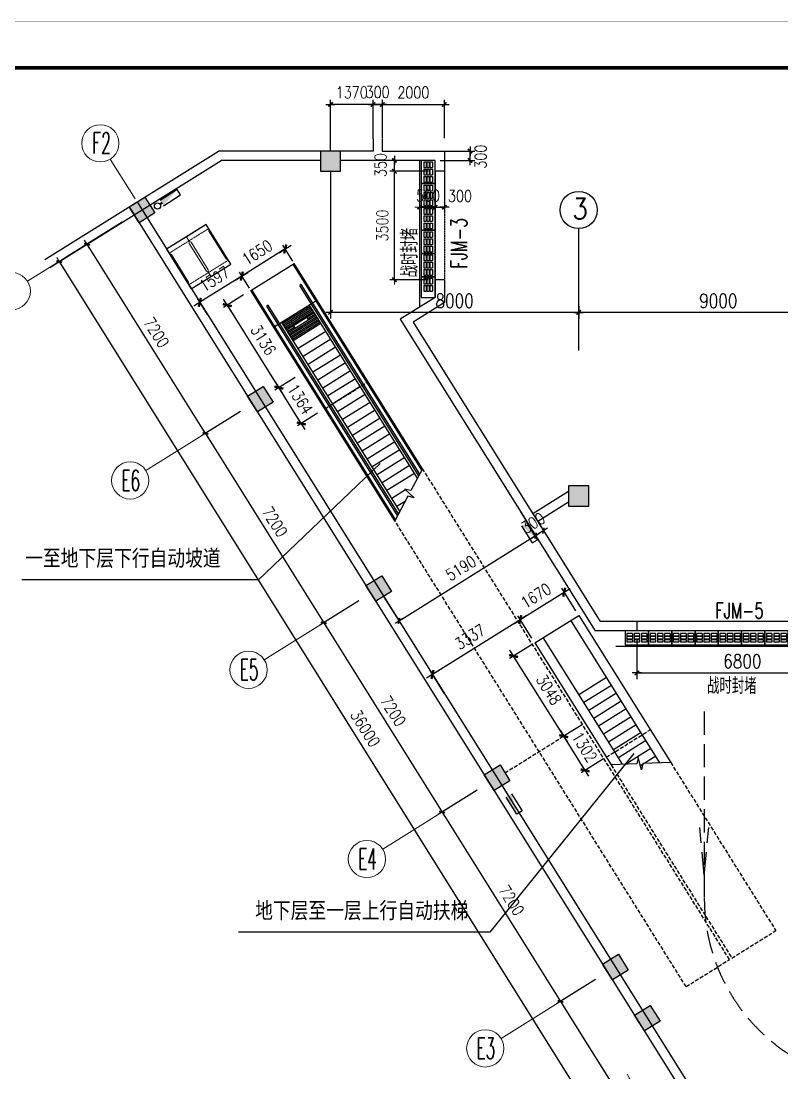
# Model space of a CAD drawing. Extents: x 953929 to 1132291, y -67290 to 107124.
# Drawn here: x 974168 to 998695, y 73196 to 107124 of the extents above; entities that cross this region are included whole.
import ezdxf
from ezdxf.enums import TextEntityAlignment as Align

# ---------------------------------------------------------------- set-up
doc = ezdxf.new("R2010")
doc.units = 0
doc.header["$MEASUREMENT"] = 0
doc.linetypes.add('DASH', pattern=[0.35, 0.25, -0.1])
doc.layers.get('0').update_dxf_attribs({"linetype": 'CONTINUOUS'})
doc.layers.get('DEFPOINTS').update_dxf_attribs({"linetype": 'CONTINUOUS'})
doc.layers.add('AXIS', color=3, linetype='CONTINUOUS', lineweight=9)
for name, color, linetype in [('BALCONY', 6, 'CONTINUOUS'), ('COLUMN', 4, 'CONTINUOUS'), ('DIM', 7, 'CONTINUOUS'), ('PUB_TEXT', 7, 'CONTINUOUS'), ('SOLID_HATCH', 40, 'CONTINUOUS'), ('TC', 8, 'CONTINUOUS'), ('WALL', 1, 'CONTINUOUS'), ('WINDOW', 254, 'CONTINUOUS'), ('WINDOWS', 4, 'CONTINUOUS')]:
    doc.layers.add(name, color=color, linetype=linetype)
doc.styles.add('COMPLEX', font='COMPLEX.shx')
doc.styles.add('DIM_FONT', font='SIMPLEX.shx', dxfattribs={"width": 0.8})
doc.styles.add('H1', font='SimSun.ttf')
doc.styles.get("Standard").update_dxf_attribs({"font": 'txt.shx', "width": 0.8, "height": 525, "bigfont": 'h1.shx'})
doc.dimstyles.new('DIMN-200', dxfattribs={"dimtxt": 300, "dimasz": 1, "dimexe": 250, "dimexo": 0, "dimgap": 150, "dimtad": 1, "dimdec": 0, "dimdsep": 46, "dimtxsty": 'DIM_FONT', "dimblk": '_DIMX', "dimcen": 2.5, "dimclrd": 256, "dimclre": 256, "dimclrt": 4, "dimadec": 0, "dimazin": 0, "dimtfac": 1, "dimtdec": 0, "dimtix": 1, "dimtmove": 2, "dimatfit": 3, "dimldrblk": '_DIMX', "dimfxl": 0, "dimtolj": 1, "dimtzin": 0, "dimarcsym": 0})
doc.dimstyles.new('NORMAL', dxfattribs={"dimtxt": 450, "dimasz": 1, "dimexe": 150, "dimexo": 0, "dimgap": 150, "dimtad": 1, "dimdec": 0, "dimzin": 0, "dimdsep": 46, "dimtxsty": 'DIM_FONT', "dimblk1": '1', "dimblk2": '1', "dimsah": 1, "dimcen": 0, "dimclrd": 4, "dimclre": 4, "dimclrt": 4, "dimadec": 0, "dimazin": 0, "dimtfac": 1, "dimtdec": 0, "dimtmove": 0, "dimatfit": 3, "dimldrblk": '1', "dimfxl": 0, "dimtolj": 1, "dimtzin": 0, "dimarcsym": 0})
doc.dimstyles.get("Standard").update_dxf_attribs({"dimtxt": 375, "dimasz": 1, "dimexe": 150, "dimexo": 0, "dimgap": 200, "dimtad": 1, "dimdec": 0, "dimzin": 0, "dimdsep": 46, "dimtxsty": 'DIM_FONT', "dimblk1": '_DIMX', "dimblk2": '_DIMX', "dimsah": 1, "dimcen": 200, "dimclrd": 256, "dimclre": 256, "dimclrt": 4, "dimadec": 0, "dimazin": 0, "dimtfac": 1, "dimtdec": 0, "dimtix": 1, "dimtmove": 2, "dimatfit": 3, "dimldrblk": '_DIMX', "dimfxl": 0, "dimtolj": 1, "dimtzin": 0, "dimarcsym": 0})

# ---------------------------------------------------------------- blocks, each defined once
blk = doc.blocks.new('_DIMX')
blk.add_line((-150, 0), (150, 0))
at = {"const_width": 50}
blk.add_lwpolyline([(-70, -70), (70, 70)], dxfattribs=at)
blk = doc.blocks.new('*D26')
at = {"linetype": 'ByBlock'}
for p, q in [((977426, 100634), (976169, 99848)), ((980111, 93823), (976297, 99927)), ((981241, 94528), (979985, 93742))]:
    blk.add_line(p, q, dxfattribs=at)
at = {"layer": 'DEFPOINTS', "color": 0, "linetype": 'ByBlock'}
for p in [(977426, 100634), (976296, 99928), (981241, 94528)]:
    blk.add_point(p, dxfattribs=at)
at = {"linetype": 'ByBlock'}
for p, rotation in [((976296, 99928), 121.9999999999994), ((980112, 93822), 301.9999999999994)]:
    blk.add_blockref('_DIMX', p, dxfattribs=dict(at, rotation=rotation))
at = {"color": 4, "linetype": 'ByBlock', "insert": (978533, 97080), "char_height": 375, "attachment_point": 5, "rotation": 302, "style": 'DIM_FONT'}
blk.add_mtext('\\A1;7200', dxfattribs=at)
blk = doc.blocks.new('A$C4B905A97')
at = {"layer": 'BALCONY'}
for p, q in [((50, 365), (230, 365)), ((50, 285), (50, 365)), ((50, 310), (50, 340)), ((230, 285), (230, 365)), ((285, 365), (465, 365)), ((285, 285), (285, 365)), ((285, 310), (285, 340)), ((465, 285), (465, 365)), ((520, 285), (520, 365)), ((520, 365), (700, 365)), ((700, 285), (700, 365)), ((50, 285), (230, 285)), ((50, 185), (50, 265)), ((50, 265), (230, 265)), ((50, 210), (50, 240)), ((50, 185), (230, 185)), ((50, 165), (230, 165)), ((50, 165), (230, 165)), ((50, 85), (50, 165)), ((50, 110), (50, 140)), ((50, 85), (230, 85)), ((230, 185), (230, 265)), ((230, 85), (230, 165)), ((285, 285), (465, 285)), ((285, 185), (285, 265)), ((285, 265), (465, 265)), ((285, 210), (285, 240)), ((285, 185), (465, 185)), ((285, 165), (465, 165)), ((285, 165), (465, 165)), ((285, 85), (285, 165)), ((285, 110), (285, 140)), ((285, 85), (465, 85)), ((465, 185), (465, 265)), ((465, 85), (465, 165)), ((520, 285), (700, 285)), ((520, 265), (700, 265)), ((520, 185), (520, 265)), ((520, 185), (700, 185)), ((520, 85), (520, 165)), ((520, 165), (700, 165)), ((520, 165), (700, 165)), ((520, 85), (700, 85)), ((700, 185), (700, 265)), ((700, 85), (700, 165))]:
    blk.add_line(p, q, dxfattribs=at)
at = {"layer": 'WINDOW'}
blk.add_lwpolyline([(750, 0), (750, 450), (0, 450), (0, 0)], close=True, dxfattribs=at)
blk = doc.blocks.new('*D185')
at = {"linetype": 'ByBlock'}
for p, q in [((987514, 102279), (987514, 100970)), ((987814, 102279), (987814, 100970)), ((987513, 101120), (987512, 101120)), ((987514, 101120), (987814, 101120)), ((987514, 101120), (987814, 101120)), ((987815, 101120), (987816, 101120))]:
    blk.add_line(p, q, dxfattribs=at)
at = {"layer": 'DEFPOINTS', "color": 0, "linetype": 'ByBlock'}
for p in [(987514, 102279), (987814, 102279), (987814, 101120)]:
    blk.add_point(p, dxfattribs=at)
at = {"linetype": 'ByBlock'}
blk.add_blockref('_DIMX', (987514, 101120), dxfattribs=at)
at = {"linetype": 'ByBlock', "rotation": 180}
blk.add_blockref('_DIMX', (987814, 101120), dxfattribs=at)
at = {"color": 4, "linetype": 'ByBlock', "insert": (988316, 101480), "char_height": 375, "attachment_point": 5, "style": 'DIM_FONT'}
blk.add_mtext('\\A1;300', dxfattribs=at)
blk = doc.blocks.new('*D189')
at = {"linetype": 'ByBlock'}
for p, q in [((987289, 102629), (986053, 102629)), ((986203, 102630), (986203, 102631)), ((986203, 102279), (986203, 102629)), ((986203, 102279), (986203, 102629)), ((987289, 102279), (986053, 102279)), ((986203, 102278), (986203, 102277))]:
    blk.add_line(p, q, dxfattribs=at)
at = {"layer": 'DEFPOINTS', "color": 0, "linetype": 'ByBlock'}
for p in [(986203, 102629), (987289, 102629), (987289, 102279)]:
    blk.add_point(p, dxfattribs=at)
at = {"linetype": 'ByBlock'}
for p, rotation in [((986203, 102629), 270), ((986203, 102279), 90)]:
    blk.add_blockref('_DIMX', p, dxfattribs=dict(at, rotation=rotation))
at = {"color": 4, "linetype": 'ByBlock', "insert": (985757, 102479), "char_height": 375, "attachment_point": 5, "rotation": 90, "style": 'DIM_FONT'}
blk.add_mtext('\\A1;350', dxfattribs=at)
blk = doc.blocks.new('*D188')
at = {"linetype": 'ByBlock'}
for p, q in [((985814, 102929), (985814, 104169)), ((987814, 102929), (987814, 104169)), ((985815, 104019), (987813, 104019))]:
    blk.add_line(p, q, dxfattribs=at)
at = {"layer": 'DEFPOINTS', "color": 0, "linetype": 'ByBlock'}
for p in [(987814, 104019), (985814, 102929), (987814, 102929)]:
    blk.add_point(p, dxfattribs=at)
at = {"linetype": 'ByBlock', "rotation": 180}
blk.add_blockref('_DIMX', (985814, 104019), dxfattribs=at)
at = {"linetype": 'ByBlock'}
blk.add_blockref('_DIMX', (987814, 104019), dxfattribs=at)
at = {"color": 4, "linetype": 'ByBlock', "insert": (986814, 104406), "char_height": 375, "attachment_point": 5, "style": 'DIM_FONT'}
blk.add_mtext('\\A1;2000', dxfattribs=at)
blk = doc.blocks.new('*D187')
at = {"linetype": 'ByBlock'}
for p, q in [((985514, 103344), (985514, 104584)), ((985814, 103344), (985814, 104584)), ((985513, 104434), (985512, 104434)), ((985514, 104434), (985814, 104434)), ((985514, 104434), (985814, 104434)), ((985815, 104434), (985816, 104434))]:
    blk.add_line(p, q, dxfattribs=at)
at = {"layer": 'DEFPOINTS', "color": 0, "linetype": 'ByBlock'}
for p in [(985814, 104434), (985514, 103344), (985814, 103344)]:
    blk.add_point(p, dxfattribs=at)
at = {"linetype": 'ByBlock'}
blk.add_blockref('_DIMX', (985514, 104434), dxfattribs=at)
at = {"linetype": 'ByBlock', "rotation": 180}
blk.add_blockref('_DIMX', (985814, 104434), dxfattribs=at)
at = {"color": 4, "linetype": 'ByBlock', "insert": (985662, 104831), "char_height": 375, "attachment_point": 5, "style": 'DIM_FONT'}
blk.add_mtext('\\A1;300', dxfattribs=at)
blk = doc.blocks.new('*D198')
at = {"linetype": 'ByBlock'}
for p, q in [((987682, 102929), (988794, 102929)), ((988644, 102930), (988644, 102931)), ((988644, 102629), (988644, 102929)), ((988644, 102629), (988644, 102929)), ((987682, 102629), (988794, 102629)), ((988644, 102628), (988644, 102627))]:
    blk.add_line(p, q, dxfattribs=at)
at = {"layer": 'DEFPOINTS', "color": 0, "linetype": 'ByBlock'}
for p in [(987682, 102929), (988644, 102929), (987682, 102629)]:
    blk.add_point(p, dxfattribs=at)
at = {"linetype": 'ByBlock'}
for p, rotation in [((988644, 102929), 270), ((988644, 102629), 90)]:
    blk.add_blockref('_DIMX', p, dxfattribs=dict(at, rotation=rotation))
at = {"color": 4, "linetype": 'ByBlock', "insert": (988983, 102749), "char_height": 375, "attachment_point": 5, "rotation": 90, "style": 'DIM_FONT'}
blk.add_mtext('\\A1;300', dxfattribs=at)
blk = doc.blocks.new('1')
at = {"layer": 'DIM'}
for p, q in [((-150, 0), (150, 0)), ((0, -200), (0, 200))]:
    blk.add_line(p, q, dxfattribs=at)
at = {"layer": 'DIM', "const_width": 45}
blk.add_lwpolyline([(-71, -71), (71, 71)], dxfattribs=at)
blk = doc.blocks.new('*D192')
at = {"layer": 'DEFPOINTS', "color": 0}
for p in [(994019, 87180), (1000819, 87180), (1000819, 86098)]:
    blk.add_point(p, dxfattribs=at)
at = {"layer": 'DIM', "color": 4}
for p, q in [((994019, 87180), (994019, 85948)), ((1000819, 87180), (1000819, 85948)), ((994020, 86098), (1000818, 86098))]:
    blk.add_line(p, q, dxfattribs=at)
at = {"layer": 'DIM', "color": 4, "rotation": 180}
blk.add_blockref('1', (994019, 86098), dxfattribs=at)
at = {"layer": 'DIM', "color": 4}
blk.add_blockref('1', (1000819, 86098), dxfattribs=at)
at = {"layer": 'DIM', "color": 4, "insert": (997419, 86473), "char_height": 450, "attachment_point": 5, "style": 'DIM_FONT'}
blk.add_mtext('\\A1;6800', dxfattribs=at)
blk = doc.blocks.new('_fzh')
for p, q in [((-0.5, 0.5), (-0.5, -0.5)), ((0.5, 0.5), (-0.5, 0.5)), ((0.5, -0.5), (0.5, 0.5)), ((-0.5, -0.5), (0.5, -0.5))]:
    blk.add_line(p, q)
at = {"layer": 'SOLID_HATCH'}
blk.add_solid([(0.5, 0.5), (0.5, -0.5), (-0.5, 0.5), (-0.5, -0.5)], dxfattribs=at)
blk = doc.blocks.new('A$C48F76036')
at = {"layer": 'AXIS', "color": 6, "linetype": 'DASH'}
for p, q in [((0, 900), (1000, 900)), ((1000, 100), (0, 100))]:
    blk.add_line(p, q, dxfattribs=at)
at = {"layer": 'AXIS', "color": 6}
for points in [[(500, 0), (500, 100), (475, 150), (475, 850), (500, 900), (500, 1000), (0, 1000), (0, 900), (25, 850), (25, 150), (0, 100), (0, 0), (500, 0)], [(1000, 0), (1000, 100), (975, 150), (975, 850), (1000, 900), (1000, 1000), (500, 1000), (500, 900), (525, 850), (525, 150), (500, 100), (500, 0), (1000, 0)]]:
    blk.add_lwpolyline(points, close=True, dxfattribs=at)
at = {"layer": 'WINDOW'}
blk.add_lwpolyline([(0, 0), (1000, 0), (1000, 1000), (0, 1000)], close=True, dxfattribs=at)
blk = doc.blocks.new('*D200')
at = {"linetype": 'ByBlock'}
for p, q in [((986442, 97424), (987016, 96505)), ((982536, 93883), (986936, 96632)), ((982041, 94674), (982615, 93755))]:
    blk.add_line(p, q, dxfattribs=at)
at = {"layer": 'DEFPOINTS', "color": 0, "linetype": 'ByBlock'}
for p in [(986442, 97424), (986937, 96632), (982041, 94674)]:
    blk.add_point(p, dxfattribs=at)
at = {"linetype": 'ByBlock'}
for p, rotation in [((986937, 96632), 32.00000000000081), ((982535, 93882), 212.0000000000008)]:
    blk.add_blockref('_DIMX', p, dxfattribs=dict(at, rotation=rotation))
at = {"color": 4, "linetype": 'ByBlock', "insert": (984531, 95586), "char_height": 375, "attachment_point": 5, "rotation": 32, "style": 'DIM_FONT'}
blk.add_mtext('\\A1;5190', dxfattribs=at)
blk = doc.blocks.new('*D201')
at = {"linetype": 'ByBlock'}
for p, q in [((986803, 97413), (987271, 96664)), ((986548, 97254), (987016, 96505)), ((987191, 96791), (986937, 96632)), ((987192, 96792), (987193, 96792)), ((986936, 96632), (986935, 96631))]:
    blk.add_line(p, q, dxfattribs=at)
at = {"layer": 'DEFPOINTS', "color": 0, "linetype": 'ByBlock'}
for p in [(986803, 97413), (986548, 97254), (986937, 96632)]:
    blk.add_point(p, dxfattribs=at)
at = {"linetype": 'ByBlock'}
for p, rotation in [((986937, 96632), 31.99999999999801), ((987191, 96791), 211.999999999998)]:
    blk.add_blockref('_DIMX', p, dxfattribs=dict(at, rotation=rotation))
at = {"color": 4, "linetype": 'ByBlock', "insert": (986859, 97041), "char_height": 375, "attachment_point": 5, "rotation": 32, "style": 'DIM_FONT'}
blk.add_mtext('\\A1;300', dxfattribs=at)
blk = doc.blocks.new('*D202')
at = {"layer": 'DEFPOINTS', "color": 0}
for p in [(984144, 102279), (984144, 97727), (992144, 96498)]:
    blk.add_point(p, dxfattribs=at)
at = {"layer": 'DIM', "color": 4}
for p, q in [((984144, 102279), (984144, 97577)), ((992143, 97727), (984145, 97727)), ((992144, 96498), (992144, 97877))]:
    blk.add_line(p, q, dxfattribs=at)
at = {"layer": 'DIM', "color": 4, "rotation": 180}
blk.add_blockref('1', (984144, 97727), dxfattribs=at)
at = {"layer": 'DIM', "color": 4}
blk.add_blockref('1', (992144, 97727), dxfattribs=at)
at = {"layer": 'DIM', "color": 4, "insert": (988144, 98102), "char_height": 450, "attachment_point": 5, "style": 'DIM_FONT'}
blk.add_mtext('\\A1;8000', dxfattribs=at)
blk = doc.blocks.new('*D203')
at = {"linetype": 'ByBlock'}
for p, q in [((984144, 102929), (984144, 104584)), ((985514, 103329), (985514, 104584)), ((984143, 104434), (984142, 104434)), ((985514, 104434), (984144, 104434)), ((985515, 104434), (985516, 104434))]:
    blk.add_line(p, q, dxfattribs=at)
at = {"layer": 'DEFPOINTS', "color": 0, "linetype": 'ByBlock'}
for p in [(984144, 104434), (985514, 103329), (984144, 102929)]:
    blk.add_point(p, dxfattribs=at)
at = {"linetype": 'ByBlock'}
blk.add_blockref('_DIMX', (984144, 104434), dxfattribs=at)
at = {"linetype": 'ByBlock', "rotation": 180}
blk.add_blockref('_DIMX', (985514, 104434), dxfattribs=at)
at = {"color": 4, "linetype": 'ByBlock', "insert": (984829, 104821), "char_height": 375, "attachment_point": 5, "style": 'DIM_FONT'}
blk.add_mtext('\\A1;1370', dxfattribs=at)
blk = doc.blocks.new('*D204')
at = {"layer": 'DEFPOINTS', "color": 0}
for p in [(992144, 97727), (992144, 96498), (1001144, 96498)]:
    blk.add_point(p, dxfattribs=at)
at = {"layer": 'DIM', "color": 4}
for p, q in [((992144, 96498), (992144, 97877)), ((1001143, 97727), (992145, 97727)), ((1001144, 96498), (1001144, 97877))]:
    blk.add_line(p, q, dxfattribs=at)
at = {"layer": 'DIM', "color": 4, "rotation": 180}
blk.add_blockref('1', (992144, 97727), dxfattribs=at)
at = {"layer": 'DIM', "color": 4}
blk.add_blockref('1', (1001144, 97727), dxfattribs=at)
at = {"layer": 'DIM', "color": 4, "insert": (996644, 98102), "char_height": 450, "attachment_point": 5, "style": 'DIM_FONT'}
blk.add_mtext('\\A1;9000', dxfattribs=at)
blk = doc.blocks.new('*D228')
at = {"linetype": 'ByBlock'}
for p, q in [((983236, 95774), (982584, 95367)), ((982711, 95448), (982710, 95449)), ((983434, 94290), (982711, 95446)), ((983959, 94618), (983307, 94210)), ((983435, 94289), (983436, 94287))]:
    blk.add_line(p, q, dxfattribs=at)
at = {"layer": 'DEFPOINTS', "color": 0, "linetype": 'ByBlock'}
for p in [(983236, 95774), (982711, 95446), (983959, 94618)]:
    blk.add_point(p, dxfattribs=at)
at = {"linetype": 'ByBlock', "xscale": 1.5, "yscale": 1.5, "zscale": 1.5}
for p, rotation in [((982711, 95446), 301.9999999999928), ((983434, 94290), 121.9999999999928)]:
    blk.add_blockref('_DIMX', p, dxfattribs=dict(at, rotation=rotation))
at = {"color": 4, "linetype": 'ByBlock', "insert": (983401, 95073), "char_height": 375, "attachment_point": 5, "rotation": 302, "style": 'DIM_FONT'}
blk.add_mtext('\\A1;1364', dxfattribs=at)
blk = doc.blocks.new('*D229')
at = {"linetype": 'ByBlock'}
for p, q in [((981574, 98434), (980922, 98027)), ((982711, 95448), (981050, 98105)), ((983236, 95774), (982584, 95367))]:
    blk.add_line(p, q, dxfattribs=at)
at = {"layer": 'DEFPOINTS', "color": 0, "linetype": 'ByBlock'}
for p in [(981574, 98434), (981049, 98106), (983236, 95774)]:
    blk.add_point(p, dxfattribs=at)
at = {"linetype": 'ByBlock', "xscale": 1.5, "yscale": 1.5, "zscale": 1.5}
for p, rotation in [((981049, 98106), 121.9999999999998), ((982711, 95446), 301.9999999999998)]:
    blk.add_blockref('_DIMX', p, dxfattribs=dict(at, rotation=rotation))
at = {"color": 4, "linetype": 'ByBlock', "insert": (982209, 96981), "char_height": 375, "attachment_point": 5, "rotation": 302, "style": 'DIM_FONT'}
blk.add_mtext('\\A1;3136', dxfattribs=at)
blk = doc.blocks.new('*D230')
at = {"linetype": 'ByBlock'}
for p, q in [((992343, 84484), (991621, 84033)), ((991747, 84114), (991746, 84115)), ((992438, 83009), (991748, 84113)), ((993032, 83381), (992310, 82929)), ((992438, 83008), (992439, 83006))]:
    blk.add_line(p, q, dxfattribs=at)
at = {"layer": 'DEFPOINTS', "color": 0, "linetype": 'ByBlock'}
for p in [(992343, 84484), (991748, 84113), (993032, 83381)]:
    blk.add_point(p, dxfattribs=at)
at = {"linetype": 'ByBlock', "xscale": 1.5, "yscale": 1.5, "zscale": 1.5}
for p, rotation in [((991748, 84113), 302.0000000000006), ((992438, 83009), 122.0000000000007)]:
    blk.add_blockref('_DIMX', p, dxfattribs=dict(at, rotation=rotation))
at = {"color": 4, "linetype": 'ByBlock', "insert": (992421, 83766), "char_height": 375, "attachment_point": 5, "rotation": 302, "style": 'DIM_FONT'}
blk.add_mtext('\\A1;1302', dxfattribs=at)
blk = doc.blocks.new('*D231')
at = {"linetype": 'ByBlock'}
for p, q in [((990727, 87070), (990005, 86618)), ((991747, 84114), (990133, 86697)), ((992343, 84484), (991621, 84033))]:
    blk.add_line(p, q, dxfattribs=at)
at = {"layer": 'DEFPOINTS', "color": 0, "linetype": 'ByBlock'}
for p in [(990727, 87070), (990132, 86698), (992343, 84484)]:
    blk.add_point(p, dxfattribs=at)
at = {"linetype": 'ByBlock', "xscale": 1.5, "yscale": 1.5, "zscale": 1.5}
for p, rotation in [((990132, 86698), 122.000000000001), ((991748, 84113), 302.000000000001)]:
    blk.add_blockref('_DIMX', p, dxfattribs=dict(at, rotation=rotation))
at = {"color": 4, "linetype": 'ByBlock', "insert": (991269, 85611), "char_height": 375, "attachment_point": 5, "rotation": 302, "style": 'DIM_FONT'}
blk.add_mtext('\\A1;3048', dxfattribs=at)
blk = doc.blocks.new('*D518')
at = {"linetype": 'ByBlock'}
for p, q in [((981329, 98824), (979977, 97979)), ((981574, 98434), (981250, 98952)), ((980220, 97588), (979896, 98106))]:
    blk.add_line(p, q, dxfattribs=at)
at = {"layer": 'DEFPOINTS', "color": 0, "linetype": 'ByBlock'}
for p in [(981574, 98434), (979976, 97979), (980220, 97588)]:
    blk.add_point(p, dxfattribs=at)
at = {"linetype": 'ByBlock', "xscale": 1.5, "yscale": 1.5, "zscale": 1.5}
for p, rotation in [((981330, 98825), 32.00000000000149), ((979976, 97979), 212.0000000000015)]:
    blk.add_blockref('_DIMX', p, dxfattribs=dict(at, rotation=rotation))
at = {"color": 4, "linetype": 'ByBlock', "insert": (980447, 98730), "char_height": 375, "attachment_point": 5, "rotation": 32, "style": 'DIM_FONT'}
blk.add_mtext('\\A1;1597', dxfattribs=at)
blk = doc.blocks.new('*D519')
at = {"linetype": 'ByBlock'}
for p, q in [((982974, 99308), (982650, 99827)), ((982728, 99699), (981331, 98826)), ((981574, 98434), (981250, 98952))]:
    blk.add_line(p, q, dxfattribs=at)
at = {"layer": 'DEFPOINTS', "color": 0, "linetype": 'ByBlock'}
for p in [(982974, 99308), (981330, 98825), (981574, 98434)]:
    blk.add_point(p, dxfattribs=at)
at = {"linetype": 'ByBlock', "xscale": 1.5, "yscale": 1.5, "zscale": 1.5}
for p, rotation in [((982729, 99699), 32.00000000000532), ((981330, 98825), 212.0000000000053)]:
    blk.add_blockref('_DIMX', p, dxfattribs=dict(at, rotation=rotation))
at = {"color": 4, "linetype": 'ByBlock', "insert": (981824, 99591), "char_height": 375, "attachment_point": 5, "rotation": 32, "style": 'DIM_FONT'}
blk.add_mtext('\\A1;1650', dxfattribs=at)
blk = doc.blocks.new('*D520')
at = {"linetype": 'ByBlock'}
for p, q in [((990351, 87669), (987523, 85903)), ((990727, 87070), (990273, 87797)), ((987897, 85301), (987443, 86029))]:
    blk.add_line(p, q, dxfattribs=at)
at = {"layer": 'DEFPOINTS', "color": 0, "linetype": 'ByBlock'}
for p in [(990727, 87070), (987522, 85902), (987897, 85301)]:
    blk.add_point(p, dxfattribs=at)
at = {"linetype": 'ByBlock', "xscale": 1.5, "yscale": 1.5, "zscale": 1.5}
for p, rotation in [((990352, 87670), 31.9999999999998), ((987522, 85902), 211.9999999999998)]:
    blk.add_blockref('_DIMX', p, dxfattribs=dict(at, rotation=rotation))
at = {"color": 4, "linetype": 'ByBlock', "insert": (988732, 87115), "char_height": 375, "attachment_point": 5, "rotation": 32, "style": 'DIM_FONT'}
blk.add_mtext('\\A1;3337', dxfattribs=at)
blk = doc.blocks.new('*D521')
at = {"linetype": 'ByBlock'}
for p, q in [((990353, 87671), (991767, 88554)), ((992144, 87955), (991689, 88682)), ((990727, 87070), (990273, 87797))]:
    blk.add_line(p, q, dxfattribs=at)
at = {"layer": 'DEFPOINTS', "color": 0, "linetype": 'ByBlock'}
for p in [(991768, 88555), (992144, 87955), (990727, 87070)]:
    blk.add_point(p, dxfattribs=at)
at = {"linetype": 'ByBlock', "xscale": 1.5, "yscale": 1.5, "zscale": 1.5}
for p, rotation in [((991768, 88555), 31.99999999999834), ((990352, 87670), 211.9999999999983)]:
    blk.add_blockref('_DIMX', p, dxfattribs=dict(at, rotation=rotation))
at = {"color": 4, "linetype": 'ByBlock', "insert": (990855, 88441), "char_height": 375, "attachment_point": 5, "rotation": 32, "style": 'DIM_FONT'}
blk.add_mtext('\\A1;1670', dxfattribs=at)

msp = doc.modelspace()

# ---------------------------------------------------------------- hatches: boundary and pattern name
at = {"layer": 'COLUMN'}
for points in [[(977653.07, 101129.346), (977971.022, 100620.517), (978479.85, 100938.469), (978161.899, 101447.297)], [(977653.07, 101129.346), (977971.022, 100620.517), (978479.85, 100938.469), (978161.899, 101447.297)], [(977653.07, 101129.346), (977971.022, 100620.517), (978479.85, 100938.469), (978161.899, 101447.297)], [(981468.489, 95023.4), (981786.44, 94514.571), (982295.269, 94832.522), (981977.318, 95341.351)], [(985283.907, 88917.453), (985601.859, 88408.624), (986110.688, 88726.576), (985792.736, 89235.405)], [(989099.326, 82811.507), (989417.278, 82302.678), (989926.107, 82620.63), (989608.155, 83129.459)], [(992914.745, 76705.561), (993232.696, 76196.732), (993741.525, 76514.683), (993423.574, 77023.512)], [(992914.745, 76705.561), (993232.696, 76196.732), (993741.525, 76514.683), (993423.574, 77023.512)], [(992914.745, 76705.561), (993232.696, 76196.732), (993741.525, 76514.683), (993423.574, 77023.512)], [(993943.667, 75058.941), (994261.619, 74550.112), (994770.448, 74868.063), (994452.496, 75376.892)]]:
    msp.add_hatch(color=256, dxfattribs=at).paths.add_polyline_path(points)

# ---------------------------------------------------------------- linework, layer by layer
for points, const_width in [([(1132285.366, -19031.938), (953935.366, -19031.938), (953935.366, 107118.062), (1132285.366, 107118.062)], 12), ([(1130785.366, 105618.062), (1130785.366, -17531.938), (957685.366, -17531.938), (957685.366, 105618.062)], 120)]:
    msp.add_lwpolyline(points, close=True, dxfattribs=dict(const_width=const_width))
at = {"layer": 'AXIS'}
for p, q in [((977843.28, 101391.07), (977042.773, 102672.148)), ((977425.997, 100633.705), (974378.869, 98729.647)), ((981241.416, 94527.758), (978194.288, 92623.701)), ((985056.835, 88421.812), (982009.706, 86517.755)), ((988872.253, 82315.866), (985825.125, 80411.809)), ((992687.672, 76209.919), (989640.544, 74305.862))]:
    msp.add_line(p, q, dxfattribs=at)
for centre in [(976724.822, 103180.977), (973870.04, 98411.696), (977685.459, 92305.75), (981500.877, 86199.803), (985316.296, 80093.857), (989131.715, 73987.911)]:
    msp.add_circle(centre, 600, dxfattribs=at)
at = {"layer": 'BALCONY'}
for p, q in [((987148.554, 98829.176), (987148.554, 98649.176)), ((987148.554, 98829.176), (987228.554, 98829.176)), ((987173.554, 98829.176), (987203.554, 98829.176)), ((987228.554, 98829.176), (987228.554, 98649.176)), ((987228.554, 98829.176), (987228.554, 98649.176)), ((987248.554, 98829.176), (987248.554, 98649.176)), ((987248.554, 98829.176), (987328.554, 98829.176)), ((987273.554, 98829.176), (987303.554, 98829.176)), ((987328.554, 98829.176), (987328.554, 98649.176)), ((987348.554, 98829.176), (987348.554, 98649.176)), ((987348.554, 98829.176), (987428.554, 98829.176)), ((987373.554, 98829.176), (987403.554, 98829.176)), ((987428.554, 98829.176), (987428.554, 98649.176)), ((987148.554, 98649.176), (987228.554, 98649.176)), ((987148.554, 98594.176), (987148.554, 98414.176)), ((987148.554, 98594.176), (987228.554, 98594.176)), ((987148.554, 98414.176), (987228.554, 98414.176)), ((987173.554, 98594.176), (987203.554, 98594.176)), ((987228.554, 98594.176), (987228.554, 98414.176)), ((987228.554, 98594.176), (987228.554, 98414.176)), ((987248.554, 98649.176), (987328.554, 98649.176)), ((987248.554, 98594.176), (987248.554, 98414.176)), ((987248.554, 98594.176), (987328.554, 98594.176)), ((987248.554, 98414.176), (987328.554, 98414.176)), ((987273.554, 98594.176), (987303.554, 98594.176)), ((987328.554, 98594.176), (987328.554, 98414.176)), ((987348.554, 98649.176), (987428.554, 98649.176)), ((987348.554, 98594.176), (987348.554, 98414.176)), ((987348.554, 98594.176), (987428.554, 98594.176)), ((987348.554, 98414.176), (987428.554, 98414.176)), ((987373.554, 98594.176), (987403.554, 98594.176)), ((987428.554, 98594.176), (987428.554, 98414.176))]:
    msp.add_line(p, q, dxfattribs=at)
at = {"layer": 'COLUMN'}
for points in [[(978161.899, 101447.297), (978479.85, 100938.469), (977971.022, 100620.517), (977653.07, 101129.346)], [(978161.899, 101447.297), (978479.85, 100938.469), (977971.022, 100620.517), (977653.07, 101129.346)], [(978161.899, 101447.297), (978479.85, 100938.469), (977971.022, 100620.517), (977653.07, 101129.346)], [(981977.318, 95341.351), (982295.269, 94832.522), (981786.44, 94514.571), (981468.489, 95023.4)], [(985792.736, 89235.405), (986110.688, 88726.576), (985601.859, 88408.624), (985283.907, 88917.453)], [(989608.155, 83129.459), (989926.107, 82620.63), (989417.278, 82302.678), (989099.326, 82811.507)], [(993423.574, 77023.512), (993741.525, 76514.683), (993232.696, 76196.732), (992914.745, 76705.561)], [(993423.574, 77023.512), (993741.525, 76514.683), (993232.696, 76196.732), (992914.745, 76705.561)], [(993423.574, 77023.512), (993741.525, 76514.683), (993232.696, 76196.732), (992914.745, 76705.561)], [(994452.496, 75376.892), (994770.448, 74868.063), (994261.619, 74550.112), (993943.667, 75058.941)]]:
    msp.add_lwpolyline(points, close=True, dxfattribs=at)
at = {"layer": 'DIM'}
msp.add_line((992143.554, 96497.937), (992143.554, 100428.842), dxfattribs=at)
msp.add_circle((992143.554, 101028.842), 600, dxfattribs=at)
at = {"layer": 'TC'}
for p, q in [((979196.819, 101686.315), (978650.419, 101334.254)), ((978758.745, 101166.131), (979305.145, 101518.191)), ((979305.145, 101518.191), (979196.819, 101686.315)), ((990814.789, 90395.726), (990474.475, 90949.519)), ((990304.077, 90844.807), (990644.391, 90291.014)), ((990644.391, 90291.014), (990814.789, 90395.726)), ((989976.93, 82201.846), (990322.729, 81651.462)), ((990153.38, 81545.062), (989807.581, 82095.446)), ((990322.729, 81651.462), (990153.38, 81545.062))]:
    msp.add_line(p, q, dxfattribs=at)
at = {"layer": 'TC', "const_width": 70}
msp.add_lwpolyline([(978647.656, 101220.864), (978724.98, 101266.397)], dxfattribs=at)
at = {"layer": 'TC'}
msp.add_circle((978565.942, 101159.111), 100, dxfattribs=at)
for points in [[(979194.972, 101683.826), (978651.758, 101333.818), (978759.387, 101170.226)], [(990812.34, 90397.626), (990474.011, 90948.189), (990308.158, 90844.078)], [(990152.762, 81548.099), (989808.979, 82095.273), (989975.776, 82197.864)]]:
    msp.add_solid(points, dxfattribs=at)
at = {"layer": 'WALL'}
for p, q in [((985513.554, 103329.176), (985513.554, 102929.176)), ((985813.554, 103329.176), (985813.554, 102929.176)), ((974939.316, 99433.604), (980533.4, 102929.176)), ((983818.554, 102929.176), (980533.4, 102929.176)), ((985513.554, 102929.176), (984468.554, 102929.176)), ((985813.554, 102929.176), (987813.554, 102929.176)), ((987813.554, 102929.176), (987813.554, 102279.176)), ((975098.292, 99179.19), (980619.424, 102629.176)), ((983818.554, 102629.176), (980619.424, 102629.176)), ((985813.554, 102629.176), (984468.554, 102629.176)), ((987513.554, 102629.176), (985813.554, 102629.176)), ((987513.554, 102279.176), (987513.554, 102629.176)), ((987813.554, 102279.176), (987513.554, 102279.176)), ((977653.07, 101129.346), (997029.903, 70119.931)), ((977907.484, 101288.322), (997225.569, 70372.923)), ((987513.554, 98779.176), (987513.554, 98211.186)), ((987813.554, 98779.176), (987513.554, 98779.176)), ((987813.554, 98779.176), (987813.554, 98044.893)), ((987513.554, 98211.186), (986389.232, 97508.632)), ((987813.554, 98044.893), (986802.623, 97413.194)), ((986389.232, 97508.632), (992671.954, 87454.176)), ((986802.623, 97413.194), (990664.133, 91233.485)), ((991818.554, 91954.847), (990664.133, 91233.485)), ((991818.554, 91601.093), (990823.109, 90979.07)), ((990823.109, 90979.07), (992838.247, 87754.176)), ((994018.554, 87754.176), (992838.247, 87754.176)), ((994018.554, 87754.176), (994018.554, 87454.176)), ((994018.554, 87454.176), (992671.954, 87454.176))]:
    msp.add_line(p, q, dxfattribs=at)
at = {"layer": 'WINDOW'}
for p, q in [((987013.554, 102629.176), (987013.554, 97898.752)), ((1001168.554, 86954.176), (993338.142, 86954.176))]:
    msp.add_line(p, q, dxfattribs=at)
at = {"layer": 'WINDOW', "linetype": 'DASH'}
for p, q in [((1000818.554, 87754.176), (994018.554, 87754.176)), ((1001143.554, 87454.176), (994018.554, 87454.176)), ((1000818.554, 87454.176), (994868.554, 87454.176))]:
    msp.add_line(p, q, dxfattribs=at)
at = {"layer": 'WINDOW'}
msp.add_lwpolyline([(987063.554, 98211.176), (987513.554, 98211.176), (987513.554, 98879.176), (987063.554, 98879.176)], close=True, dxfattribs=at)
at = {"layer": 'WINDOWS', "linetype": 'DASH', "ltscale": 5}
for p, q in [((987513.554, 102279.176), (987513.554, 98779.176)), ((987813.554, 102279.176), (987813.554, 98779.176))]:
    msp.add_line(p, q, dxfattribs=at)
at = {"layer": 'WINDOWS'}
for p, q in [((981574.238, 98434.031), (982973.517, 99308.398)), ((987091.64, 92642.54), (982939.595, 99287.201)), ((987113.412, 92683.181), (982973.517, 99308.398)), ((986215.32, 91006.748), (981574.238, 98434.031)), ((986237.091, 91047.389), (981608.16, 98455.228)), ((983200.292, 98624.678), (983157.89, 98598.182)), ((986993.667, 92459.656), (983157.89, 98598.182)), ((987020.882, 92510.457), (983200.292, 98624.678)), ((983723.885, 98126.43), (982307.644, 97241.465)), ((982131.752, 97956.98), (982089.349, 97930.484)), ((986307.85, 91179.471), (982089.349, 97930.484)), ((986335.065, 91230.272), (982131.752, 97956.98)), ((983487.486, 97919.753), (982597.035, 97363.337)), ((983513.982, 97877.35), (982623.531, 97320.935)), ((983540.478, 97834.948), (982650.027, 97278.533)), ((983566.974, 97792.545), (982676.523, 97236.13)), ((983593.47, 97750.143), (982703.019, 97193.728)), ((986950.123, 92378.375), (983460.99, 97962.155)), ((986378.609, 91311.554), (982570.539, 97405.74)), ((983619.965, 97707.741), (982729.515, 97151.325)), ((983672.957, 97622.936), (982782.507, 97066.521)), ((983699.453, 97580.533), (982809.003, 97024.118)), ((983725.949, 97538.131), (982835.499, 96981.716)), ((983752.445, 97495.729), (982861.995, 96939.313)), ((983778.941, 97453.326), (982888.491, 96896.911)), ((983805.437, 97410.924), (982914.987, 96854.509)), ((983646.461, 97665.338), (983413.248, 97519.61)), ((982989.224, 97254.651), (982756.011, 97108.923)), ((983831.933, 97368.521), (982941.483, 96812.106)), ((983990.909, 97114.107), (983100.458, 96557.692)), ((984149.885, 96859.693), (983259.434, 96303.277)), ((984308.861, 96605.278), (983418.41, 96048.863)), ((984467.836, 96350.864), (983577.386, 95794.448)), ((984626.812, 96096.449), (983736.362, 95540.034)), ((984785.788, 95842.035), (983895.337, 95285.62)), ((984944.764, 95587.62), (984054.313, 95031.205)), ((985103.739, 95333.206), (984213.289, 94776.791)), ((985262.715, 95078.792), (984372.265, 94522.376)), ((985421.691, 94824.377), (984531.24, 94267.962)), ((985580.667, 94569.963), (984690.216, 94013.547)), ((985739.643, 94315.548), (984849.192, 93759.133)), ((985898.618, 94061.134), (985008.168, 93504.719)), ((986057.594, 93806.719), (985167.144, 93250.304)), ((986216.57, 93552.305), (985326.119, 92995.89)), ((986375.546, 93297.891), (985485.095, 92741.475)), ((986534.521, 93043.476), (985644.071, 92487.061)), ((986693.497, 92789.062), (985803.047, 92232.646)), ((987113.412, 92683.181), (986735.152, 91977.099)), ((986852.473, 92534.647), (985962.022, 91978.232)), ((986564.486, 92000.94), (986120.998, 91723.818)), ((986735.152, 91977.099), (986535.241, 92027.471)), ((986535.241, 92027.471), (986840.619, 91750.43)), ((986640.708, 91800.803), (986215.32, 91006.748)), ((986555.357, 91641.481), (986279.974, 91469.403)), ((986840.619, 91750.43), (986640.708, 91800.803)), ((990727.312, 87069.57), (992143.552, 87954.535)), ((992143.552, 87954.535), (995108.45, 83209.706)), ((994762.911, 83196.561), (991889.138, 87795.559)), ((993553.524, 83150.551), (990998.687, 87239.144)), ((990727.312, 87069.57), (993184.949, 83136.529)), ((993040.652, 85952.751), (992150.202, 85396.336)), ((993199.628, 85698.337), (992309.178, 85141.921)), ((993358.604, 85443.922), (992468.153, 84887.507)), ((993517.58, 85189.508), (992627.129, 84633.092)), ((993676.555, 84935.093), (992786.105, 84378.678)), ((993835.531, 84680.679), (992945.081, 84124.264)), ((993994.507, 84426.264), (993104.056, 83869.849)), ((994153.483, 84171.85), (993263.032, 83615.435)), ((994312.458, 83917.436), (993422.008, 83361.02)), ((994471.434, 83663.021), (993657.65, 83154.512)), ((994012.948, 83168.029), (993184.949, 83136.529)), ((994055.308, 83369.79), (994012.948, 83168.029)), ((994170.442, 82973.871), (994055.308, 83369.79)), ((994630.41, 83408.607), (994134.19, 83098.534)), ((994212.803, 83175.632), (994170.442, 82973.871)), ((995108.45, 83209.706), (994212.803, 83175.632))]:
    msp.add_line(p, q, dxfattribs=at)
at = {"layer": 'WINDOWS', "linetype": 'DASH', "ltscale": 500}
for p, q in [((983958.874, 94617.815), (985358.154, 95492.182)), ((997004.719, 76853.781), (987113.412, 92683.181)), ((995605.44, 75979.414), (986215.32, 91006.748)), ((993032.461, 83380.561), (994448.701, 84265.526)), ((993184.949, 83136.529), (997081.044, 76901.473)), ((995108.45, 83209.706), (998497.284, 77786.439)), ((997081.044, 76901.473), (998497.284, 77786.439)), ((995605.44, 75979.414), (997004.719, 76853.781))]:
    msp.add_line(p, q, dxfattribs=at)
at = {"layer": 'WINDOWS', "color": 8, "linetype": 'DASH', "ltscale": 3000}
for p, q in [((996192.631, 84854.176), (996192.631, 78829.176)), ((996192.631, 79574.946), (996050.234, 81110.286)), ((996192.631, 79574.946), (996335.027, 81110.286))]:
    msp.add_line(p, q, dxfattribs=at)
at = {"layer": 'WINDOWS', "color": 8, "linetype": 'DASH', "ltscale": 500}
msp.add_line((989767.131, 82875.044), (991533.133, 83978.565), dxfattribs=at)
at = {"layer": 'WINDOWS'}
for points in [[(983439.744, 97477.208), (983386.752, 97562.013)], [(983015.72, 97212.248), (982962.728, 97297.053)], [(985738.75, 92848.335), (981822.298, 89105.239), (974188.916, 89105.239)], [(993923.235, 83504.384), (989275.164, 77741.4), (981180.474, 77741.4)]]:
    msp.add_lwpolyline(points, dxfattribs=at)
at = {"layer": 'WINDOWS', "color": 8, "linetype": 'DASH', "ltscale": 3000}
msp.add_arc((1002192.631, 78829.176), 6000, 180, 270, dxfattribs=at)

# ---------------------------------------------------------------- block references
at = {"layer": 'AXIS', "xscale": 1.500000000089844, "yscale": 1.500000000070941, "zscale": 1.5, "rotation": 31.99944781083721}
msp.add_blockref('A$C48F76036', (979656.205, 98489.755), dxfattribs=at)
at = {"layer": 'COLUMN', "xscale": 650, "yscale": 650, "zscale": 650}
for p in [(984143.554, 102604.176), (992143.554, 91804.176)]:
    msp.add_blockref('_fzh', p, dxfattribs=at)
at = {"layer": 'WINDOW'}
for p, rotation in [((987063.554, 102629.176), 270), ((987063.554, 101879.176), 270), ((987063.554, 101129.176), 270), ((987063.554, 100379.176), 270), ((987063.554, 99629.176), 270), ((994393.554, 87454.176), 180), ((995143.554, 87454.176), 180), ((995893.554, 87454.176), 180), ((996643.554, 87454.176), 180), ((997393.554, 87454.176), 180), ((998143.554, 87454.176), 180), ((998893.554, 87454.176), 180)]:
    msp.add_blockref('A$C4B905A97', p, dxfattribs=dict(at, rotation=rotation))

# ---------------------------------------------------------------- texts
at = {"layer": 'AXIS', "width": 0.8}
msp.add_text('战时封堵', height=525, rotation=90, dxfattribs=at).set_placement((986956.285, 98854.776))
at = {"layer": 'AXIS', "style": 'H1', "width": 0.8}
for s, p in [('一至地下层下行自动坡道', (974301.339, 89543.486)), ('地下层至一层上行自动扶梯', (981713.854, 78178.344))]:
    msp.add_text(s, height=525, dxfattribs=at).set_placement(p)
at = {"layer": 'AXIS', "width": 0.8}
msp.add_text('战时封堵', height=525, dxfattribs=at).set_placement((996281.402, 85421.787))
at = {"layer": 'AXIS', "style": 'COMPLEX', "width": 0.551471}
msp.add_attdef('F2', text='2', height=672, rotation=360, dxfattribs=at).set_placement((976464.802, 102851.724), (977064.802, 102851.724), align=Align.FIT)
at = {"layer": 'AXIS', "style": 'COMPLEX'}
for tag, width, p, p2 in [('E6', 0.535714, (977405.901, 91971.25), (978005.901, 91971.25)), ('E5', 0.535714, (981221.32, 85865.304), (981821.32, 85865.304)), ('E4', 0.506757, (985036.739, 79759.357), (985636.739, 79759.357)), ('E3', 0.535714, (988852.157, 73653.411), (989452.157, 73653.411))]:
    msp.add_attdef(tag, text='2', height=672, dxfattribs=dict(at, width=width)).set_placement(p, p2, align=Align.FIT)
at = {"layer": 'DIM', "style": 'DIM_FONT', "width": 0.85}
msp.add_text('3', height=675, dxfattribs=at).set_placement((991944.282, 100732.693))
at = {"layer": 'PUB_TEXT', "style": 'DIM_FONT', "width": 0.7}
msp.add_text('FJM-3', height=525, rotation=90, dxfattribs=at).set_placement((988543.79, 99130.821))
msp.add_text('FJM-5', height=500, dxfattribs=at).set_placement((996546.209, 87857.356))

# ---------------------------------------------------------------- dimensions: what is measured, and where the dimension line sits
at = {"layer": 'AXIS'}
dim = msp.add_linear_dim(base=(984143.554, 104433.636), p1=(985513.554, 103329.176), p2=(984143.554, 102929.176), dimstyle='DIMN-200', override={"dimtxt": 375, "dimexe": 150, "dimgap": 200, "dimzin": 0, "dimblk1": '_DIMX', "dimblk2": '_DIMX', "dimsah": 1, "dimcen": 200}, dxfattribs=at)
dim.commit()
dim.dimension.update_dxf_attribs({"geometry": '*D203', "text_midpoint": (984828.554, 104821.136)})
for base, p1, p2, angle, picture, middle in [((985813.554, 104433.636), (985513.554, 103344.308), (985813.554, 103344.308), 360, '*D187', (985661.87, 104831.25)), ((988643.808, 102929.176), (987682.086, 102629.176), (987682.086, 102929.176), 90, '*D198', (988982.515, 102748.71)), ((986203.068, 102629.176), (987288.554, 102279.176), (987288.554, 102629.176), 90, '*D189', (985757.49, 102479.176)), ((987813.554, 101119.533), (987513.554, 102279.176), (987813.554, 102279.176), 0, '*D185', (988316.054, 101480.316))]:
    dim = msp.add_linear_dim(base=base, p1=p1, p2=p2, angle=angle, dimstyle='DIMN-200', override={"dimtxt": 375, "dimexe": 150, "dimgap": 200, "dimzin": 0, "dimblk1": '_DIMX', "dimblk2": '_DIMX', "dimsah": 1, "dimcen": 200}, dxfattribs=at)
    dim.commit()
    dim.dimension.update_dxf_attribs({"geometry": picture, "text_midpoint": middle, "dimtype": 161})
for p1, p2, distance, picture, middle, set_off in [((985813.554, 103344.308), (987813.554, 103344.308), 1089.329, '*D188', (986813.554, 104821.136), (0, 415.132)), ((985856.273, 88567.6), (990257.643, 91317.881), -933.206, '*D200', (988346.138, 89479.956), (3815.419, -6105.946)), ((990618.041, 91307.247), (990363.627, 91148.272), 733.206, '*D201', (990674.03, 90934.584), (3815.419, -6105.946))]:
    dim = msp.add_aligned_dim(p1=p1, p2=p2, distance=distance, dimstyle='DIMN-200', override={"dimtxt": 375, "dimexe": 150, "dimgap": 200, "dimzin": 0, "dimblk1": '_DIMX', "dimblk2": '_DIMX', "dimsah": 1, "dimcen": 200}, dxfattribs=at)
    dim.commit()
    dim.dimension.update_dxf_attribs({"geometry": picture, "text_midpoint": middle, "insert": set_off})
for p1, p2, distance in [((987288.554, 98779.176), (987288.554, 102279.176), 1085.486), ((977425.997, 100633.705), (996503.091, 70103.973), -2393.108), ((981241.416, 94527.758), (985056.835, 88421.812), -1331.902), ((985056.835, 88421.812), (988872.253, 82315.866), -1331.902), ((988872.253, 82315.866), (992687.672, 76209.919), -1331.902), ((992687.672, 76209.919), (996503.091, 70103.973), -1331.902)]:
    msp.add_aligned_dim(p1=p1, p2=p2, distance=distance, dimstyle='DIMN-200', override={"dimtxt": 375, "dimexe": 150, "dimgap": 200, "dimzin": 0, "dimblk1": '_DIMX', "dimblk2": '_DIMX', "dimsah": 1, "dimcen": 200}, dxfattribs=at).render()
msp.add_linear_dim(base=(987513.554, 101119.533), p1=(987013.554, 102279.176), p2=(987513.554, 102279.176), angle=0, location=(987288.554, 101491.885), dimstyle='DIMN-200', override={"dimtxt": 375, "dimexe": 150, "dimgap": 200, "dimzin": 0, "dimblk1": '_DIMX', "dimblk2": '_DIMX', "dimsah": 1, "dimcen": 200}, dxfattribs=at).render()
dim = msp.add_aligned_dim(p1=(981241.416, 94527.758), p2=(977425.997, 100633.705), distance=1331.902, dimstyle='DIMN-200', override={"dimtxt": 375, "dimexe": 150, "dimgap": 200, "dimzin": 0, "dimblk1": '_DIMX', "dimblk2": '_DIMX', "dimsah": 1, "dimcen": 200}, dxfattribs=at)
dim.commit()
dim.dimension.update_dxf_attribs({"geometry": '*D26', "text_midpoint": (978532.808, 97080.274)})
at = {"layer": 'DIM'}
for base, p1, p2, picture, middle in [((984143.554, 97726.826), (992143.554, 96497.937), (984143.554, 102279.176), '*D202', (988143.554, 98101.826)), ((992143.554, 97726.826), (1001143.554, 96497.937), (992143.554, 96497.937), '*D204', (996643.554, 98101.826))]:
    dim = msp.add_linear_dim(base=base, p1=p1, p2=p2, dimstyle='NORMAL', override={"dimtmove": 1}, dxfattribs=at)
    dim.commit()
    dim.dimension.update_dxf_attribs({"geometry": picture, "text_midpoint": middle})
dim = msp.add_aligned_dim(p1=(994018.554, 87179.801), p2=(1000818.554, 87179.801), distance=-1081.541, dimstyle='NORMAL', override={"dimtmove": 1}, dxfattribs=at)
dim.commit()
dim.dimension.update_dxf_attribs({"geometry": '*D192', "text_midpoint": (997418.554, 86473.26)})
at = {"layer": 'WINDOWS'}
for p1, p2, distance, picture, middle, set_off in [((982928.005, 99381.233), (981528.726, 98506.866), -460.961, '*D519', (981778.749, 99663.585), (-45.512, 72.835)), ((981528.726, 98506.866), (980174.359, 97660.564), -460.961, '*D518', (980401.926, 98803.251), (-45.512, 72.835)), ((983004.126, 95629.219), (981342.118, 98288.987), 618.958, '*D229', (981976.835, 96836.449), (-232.12, -145.044)), ((983726.755, 94472.771), (983004.126, 95629.219), 618.958, '*D228', (983169.153, 94928.341), (-232.12, -145.044)), ((990636.033, 87215.647), (992052.273, 88100.612), 708.099, '*D521', (990763.574, 88587.25), (-91.279, 146.077)), ((990636.033, 87215.647), (987806.062, 85447.286), -708.099, '*D520', (988640.469, 87260.587), (-91.279, 146.077)), ((992255.215, 84429.772), (990639.841, 87014.912), 701.464, '*D231', (991181.272, 85555.967), (-87.471, -54.658)), ((992944.989, 83325.903), (992255.215, 84429.772), 701.464, '*D230', (992333.846, 83711.462), (-87.471, -54.658))]:
    dim = msp.add_aligned_dim(p1=p1, p2=p2, distance=distance, dimstyle='Standard', override={"dimasz": 1.5, "dimblk": '_DIMX'}, dxfattribs=at)
    dim.commit()
    dim.dimension.update_dxf_attribs({"geometry": picture, "text_midpoint": middle, "insert": set_off})

doc.saveas('drawing.dxf')
